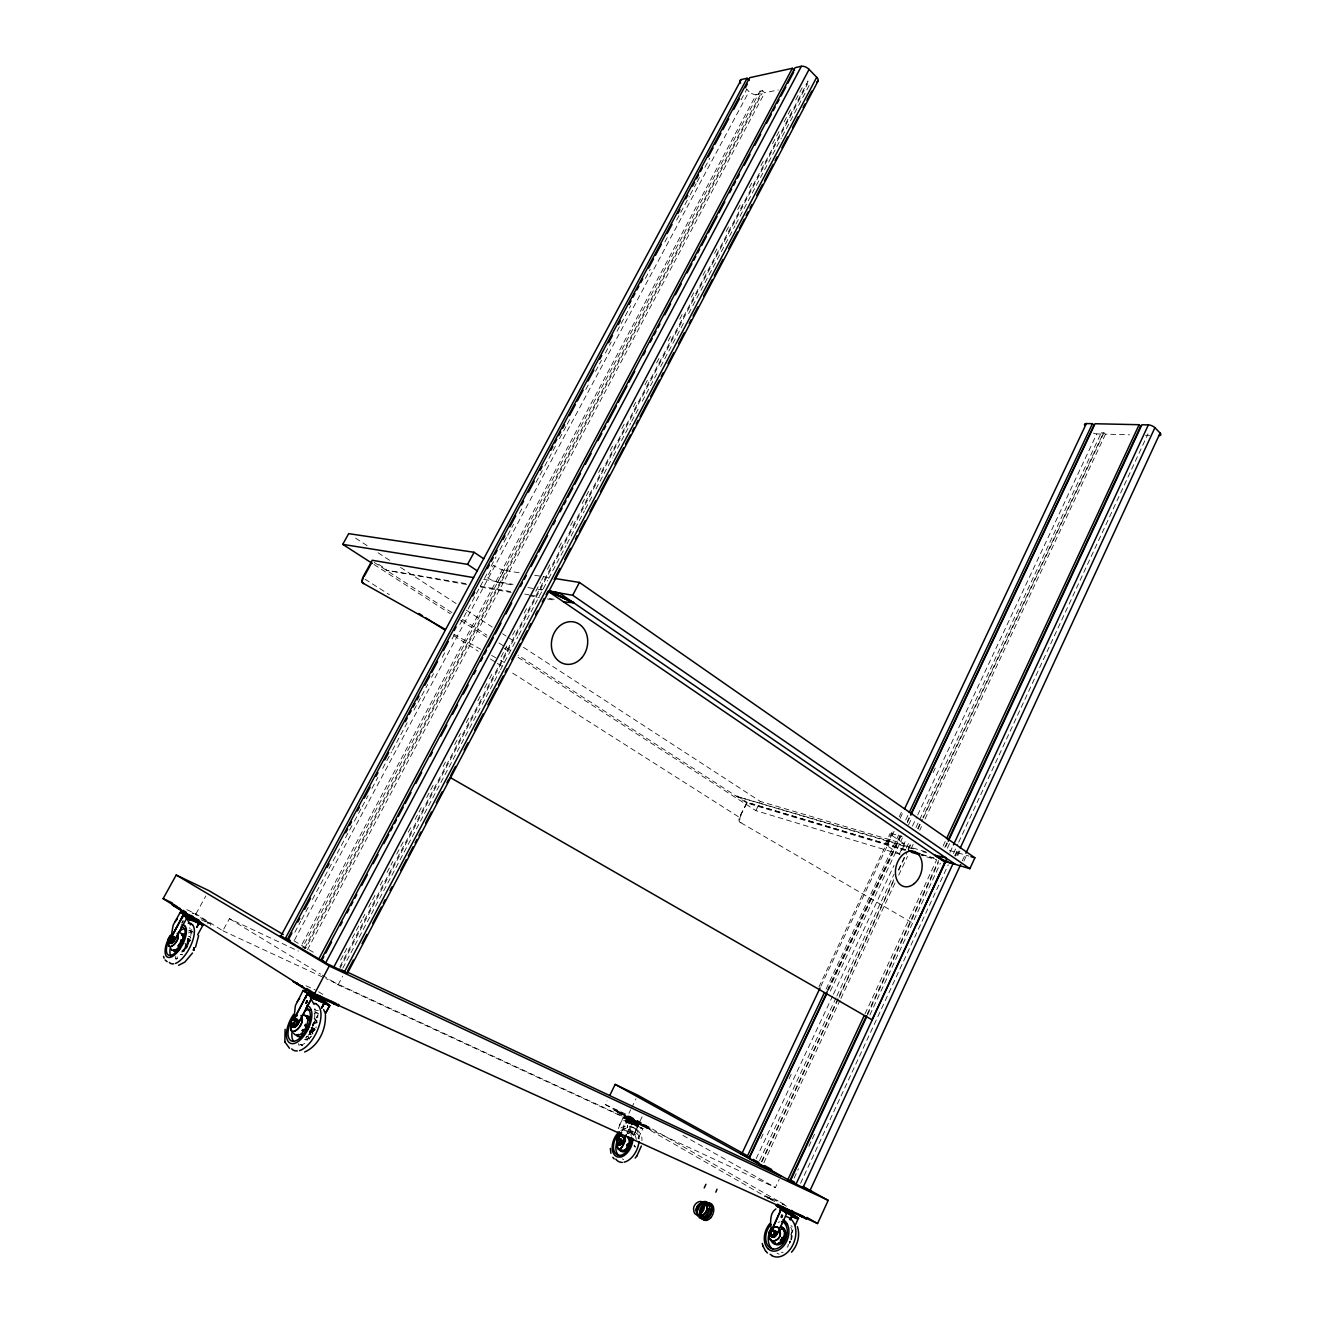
<?xml version="1.0" encoding="UTF-8"?>
<svg xmlns="http://www.w3.org/2000/svg" width="1324" height="1324" viewBox="0 0 1324 1324"><rect width="100%" height="100%" fill="white"/><g stroke="black" fill="none" stroke-linecap="round" stroke-linejoin="round"><path stroke-width="0.75" stroke-dasharray="5 3.75" d="M311.752 1031.71C308.939 1031.859 314.996 1030.817 311.008 1031.81M311.024 1031.413C313.341 1032.041 311.488 1032.72 311.554 1030.552M312.464 1032.422L311.951 1030.883A9.533 4.667 -64.1 0 0 313.854 1022.393A11.386 5.561 -64 0 1 305.745 1037.635M312.729 1033.134L312.663 1030.767M183.97 951.84L184.665 947.868L183.986 951.956M312.795 1031.197L312.464 1031.462M309.882 1033.647L309.899 1033.581A9.301 4.568 -64 0 0 311.19 1034.888M312.861 1034.143L312.166 1030.403M312.762 1028.467L313.192 1031.032M186.485 947.521L186.949 946.114L186.998 947.885M313.953 1030.701L314.566 1028.152A3.194 1.572 -64.1 0 0 312.613 1030.138L312.282 1031.76M313.374 1031.082L313.672 1029.062M311.123 1030.618L312.96 1028.765L313.225 1030.916M311.471 1031.28C312.481 1026.596 314.301 1032.041 313.325 1029.526M313.656 1030.188C315.211 1028.616 311.752 1029.294 312.034 1031.528M314.665 1018.653L314.98 1008.905M186.651 947.57L186.833 946.528M791.239 1239.132L791.438 1236.566M190.855 935.621L191.202 928.703M634.56 1145.475L634.213 1146.882M629.595 1122.073L631.515 1123.546L628.834 1122.007L632.21 1122.073L629.562 1120.584L633.22 1122.421L632.376 1124.357L630.042 1123.431L627.659 1122.123L628.552 1120.087L633.286 1122.504L625.888 1119.227M313.556 1031.231L314.136 1029.476L312.729 1031.859M628.619 1120.087L627.659 1122.024M791.007 1240.091L791.239 1235.789M314.533 1030.602L314.533 1029.278M315.857 1028.036L316.188 1026.795M618.291 1128.693L623.174 1117.489L628.288 1119.525L623.769 1117.688M190.639 937.011L187.396 944.211M308.194 1035.368L311.736 1030.32L313.623 1023.204M312.116 1031.115L313.126 1029.393M312.183 1030.552L312.05 1030.916A9.533 4.667 -64.1 0 1 306.258 1037.04M627.228 1133.162L631.912 1123.513C626.616 1112.309 624.101 1130.481 627.477 1120.071L638.565 1125.201L633.848 1134.916M313.49 1030.138L312.861 1031.048M962.184 860.881L965.031 855.139M963.905 861.08L966.503 855.453M949.953 852.408L953.446 844.911M800.557 1183.308L948.232 864.787M953.446 853.55L957.782 844.182M958.659 842.312L1148.024 433.858M954.703 855.784L958.179 848.27M955.183 856.214L958.659 848.717M956.772 855.536L959.387 849.909M957.798 855.519L960.396 849.892M790.924 1234.398L793.39 1229.053M791.057 1234.448L792.712 1230.89M322.328 975.192L338.117 984.791L775.384 1187.562L779.207 1179.353M865.052 1013.787L936.664 859.855L921.008 855.172M943.069 846.086L945.684 840.475M867.319 1013.969L938.683 860.484M944.79 847.377L947.388 841.766M867.435 1015.144L938.402 862.503M945.684 846.847L947.421 843.09M794.069 1178.161L798.422 1168.778M808.881 1146.286L811.48 1140.659M812.357 1138.789L814.972 1133.162M869.851 1015.045L940.421 863.165M947.388 848.171L950.003 842.544M764.809 1196.896L765.371 1195.87L777.585 1201.447M767.539 1198.303L768.069 1197.277L773.266 1199.958M622.76 1129.769C626.864 1109.843 631.366 1127.8 642.934 1128.776L628.552 1120.087M756.186 1158.616L832.548 996.128M833.425 994.258L893.998 865.383M899.261 854.179L906.278 839.234M912.435 826.159L916.82 816.825M917.697 814.955L1096.769 433.924L1102.826 434.09L922.944 817.454M518.032 657.349L755.838 810.619L899.89 854.261L904.673 844.083L891.697 835.279A7.249 1.142 25.5 0 1 892.227 833.756L902.058 836.619M759.562 1160.635L836.007 997.816M836.884 995.946L893.998 874.287M906.295 848.088L908.926 842.478M915.96 827.5L1101.336 432.617L1103.984 432.683L1105.474 434.156L1129.488 434.818M761.499 1161.562L893.998 879.169M898.384 869.818L904.524 856.727M908.032 849.247L911.541 841.766M917.681 828.675L922.067 819.324M761.879 1161.926L838.191 999.239M839.068 997.369L893.468 881.453M898.731 870.232L907.503 851.531M908.38 849.66L911.888 842.18M918.029 829.089L922.414 819.738M923.291 817.868L1103.984 432.683M763.816 1162.836L840.028 1000.282M840.906 998.428L895.223 882.578M898.731 875.114L907.486 856.429M910.995 848.949L913.626 843.338M919.75 830.264L921.504 826.524M925.013 819.059L1105.474 434.156M899.89 854.261L886.865 845.523A7.265 1.092 25.6 0 1 885.193 843.868L890.042 833.607M818.944 986.91L893.071 829.9M899.244 816.809L901.892 811.198M886.865 845.523L892.227 833.756M820.913 986.132L894.23 831.042M900.105 818.298L903.911 810.52M826.077 989.094L898.682 834.964M905.732 820.003L908.363 814.392M827.119 990.617L900.221 835.345M828.145 989.673L900.303 836.404M907.354 821.459L909.108 817.719M828.327 990.385L901.131 835.725M907.271 822.684L909.902 817.09M760.919 1138.64L763.551 1133.046M789.038 1078.878L791.669 1073.284M830.33 991.113L902.389 837.976M908.529 824.902L912.054 817.421M933.139 772.604L935.77 767.01M633.534 1135.545L638.532 1125.185L637.738 1124.904M642.405 1124.159C657.829 1131.06 636.778 1124.937 643.414 1124.589M650.101 1128.131L649.72 1129.107L629.496 1117.489M622.33 1130.679L627.344 1120.005M637.523 1122.404C637.407 1126.045 624.15 1116.099 632.044 1118.515M630.456 1117.804C634.659 1118.863 633.898 1121.792 630.257 1118.896C631.018 1115.321 637.357 1123.546 631.465 1120.485M628.85 1121.958L631.548 1123.497L629.016 1121.643L632.078 1122.421L631.531 1121.56L629.579 1120.601L633.12 1122.504M628.519 1120.385C638.168 1124.457 625.491 1119.111 630.853 1121.941M634.891 1121.064L649.968 1128.048L614.502 1109.346L614.187 1110.389L633.551 1121.527L649.654 1129.058M627.46 1125.599L627.295 1127.601L627.593 1125.648M627.642 1121.742L629.943 1122.802L630.969 1121.345L629.81 1120.915M630.456 1121.263C631.383 1124.986 631.267 1123.397 627.775 1121.941M630.34 1122.984L631.713 1123.133L629.645 1121.908M626.633 1117.257C624.299 1114.229 643.265 1126.012 632.905 1120.832L633.352 1119.905L635.388 1120.915L638.598 1123.96L633.733 1134.867M642.14 1116.827L638.78 1123.745L325.886 978.568M638.333 1138.243L642.868 1128.578M619.864 1113.368C608.51 1106.781 627.593 1114.328 620.741 1113.848M623.389 1117.605L625.209 1116.413L633.402 1120.485M630.373 1120.154L625.143 1117.241L629.264 1118.383M778.231 1201.034L628.056 1115.122L630.704 1109.678M631.598 1107.874L636 1098.804M741.076 815.286A6.603 4.171 -57.8 0 0 741.274 822.982L740.844 822.717A5.213 3.293 -57.8 0 1 739.471 817.404L747.348 802.51L905.649 849.842M768.764 1198.352L605.316 1104.53L607.104 1100.873M755.838 810.619L760.324 801.434L904.673 844.083M925.873 851.812L736.723 796.436L914.851 849.296M619.169 1125.615C624.779 1112.458 631.068 1125.946 630.721 1133.907M311.074 1030.138L312.298 1028.748M311.388 1029.741L311.653 1029.327M311.719 1030.42L312.53 1029.245M339.838 966.752L808.12 81.095L805.389 81.674M339.788 968.754L807.541 83.875L803.651 84.686M312.53 1025.604L317.992 1015.243M312.365 1025.438L318.091 1014.598M342.817 968.158L481.224 706.155M482.184 704.335L499.496 671.599M500.455 669.779L517.8 636.943M518.76 635.106L547.706 580.342M548.666 578.505L566.043 545.62M567.003 543.783L584.381 510.899M585.34 509.078L592.109 496.285M595.966 488.97L612.383 457.905M613.343 456.085L630.721 423.183M631.68 421.363L638.449 408.57M642.306 401.255L656.787 373.848M660.643 366.549L684.773 320.855M688.646 313.556L734.986 225.841M735.945 224.021L781.309 138.126M782.285 136.306L809.312 85.15M312.563 1025.537L317.346 1016.501M338.117 984.791L342.618 976.251M340.682 960.049L343.578 954.571M344.554 952.75L348.411 945.435M352.283 938.137L361.932 919.882M362.908 918.045L364.845 914.388M368.701 907.089L371.597 901.611M372.574 899.79L376.43 892.475M380.302 885.177L383.199 879.699M387.055 872.4L389.951 866.922M390.928 865.085L392.847 861.444M396.72 854.129L404.449 839.515M408.305 832.217L411.218 826.739M415.074 819.44L417.97 813.962M418.947 812.125L422.803 804.827M426.676 797.528L434.404 782.914M443.093 766.48L445.989 761.002M454.695 744.568L460.487 733.612M466.28 722.656L469.176 717.178M477.881 700.727L480.778 695.249M484.634 687.95L488.506 680.652M489.466 678.815L492.363 673.337M501.068 656.903L506.86 645.947M512.653 634.99L515.549 629.512M524.254 613.078L527.151 607.6M535.839 591.166L540.672 582.03M541.632 580.21L543.568 576.552M547.441 569.254L550.337 563.776M559.026 547.342L561.922 541.864M570.627 525.429L573.524 519.951M582.212 503.517L589.941 488.904M598.647 472.469L601.543 466.991M610.232 450.557L613.128 445.079M621.833 428.645L624.729 423.167M633.418 406.716L636.314 401.238M645.02 384.804L647.916 379.326M656.605 362.892L659.501 357.414M668.206 340.98L671.102 335.502M679.791 319.067L682.688 313.589M691.393 297.155L694.289 291.677M702.978 275.243L705.874 269.765M714.579 253.331L717.476 247.853M726.164 231.419L729.061 225.941M737.766 209.49L740.662 204.012M749.351 187.578L752.247 182.1M760.952 165.665L763.849 160.187M772.537 143.753L780.266 129.14M784.139 121.841L791.868 107.227M795.724 99.929L803.453 85.315M302.153 944.111L756.269 94.534L762.128 93.309L759.993 91.174L302.666 947.156L305.579 948.53L762.128 93.309M504.146 570.363A8.755 1.672 28.2 0 1 493.389 565.348L486.951 577.347A8.771 1.605 28.1 0 0 492.76 580.591L497.725 582.378L504.146 570.363L520.415 572.978M304.586 948.298L762.558 90.644L764.693 92.779L778.33 89.949M307.499 949.672L764.693 92.779M294.838 932.278L300.697 921.355M301.673 919.535L308.509 906.774M312.414 899.493L353.425 822.998M354.402 821.178L361.237 808.418M362.213 806.597L368.072 795.674M371.978 788.392L377.837 777.453M382.719 768.35L391.507 751.966M392.483 750.145L407.13 722.821M413.965 710.061L420.8 697.318M421.777 695.497L427.635 684.574M431.541 677.292L433.494 673.635M442.282 657.25L445.212 651.789M452.047 639.029L455.952 631.747M459.858 624.465L479.387 588.038M480.364 586.218L487.199 573.474M491.105 566.176L495.987 557.073M499.893 549.791L506.728 537.031M507.704 535.21L513.563 524.287M519.422 513.364L522.351 507.903M536.021 482.399L538.951 476.938M539.927 475.117L543.833 467.819M544.809 465.998L555.55 445.973M559.456 438.691L566.275 425.931M567.251 424.11L571.157 416.828M585.804 389.504L589.71 382.222M595.568 371.299L598.498 365.821M599.474 364.001L601.427 360.36M605.333 353.078L611.192 342.155M617.05 331.215L630.721 305.728M645.367 278.404L650.25 269.302M664.896 241.978L668.802 234.696M676.614 220.115L689.308 196.448M690.284 194.628L696.143 183.688M697.119 181.868L701.025 174.586M704.931 167.304L709.813 158.185M741.059 99.912L746.918 88.973M294.441 940.156L749.003 91.555L746.504 89.072M186.833 909.671L195.952 913.908L222.829 930.755L229.416 918.674L298.479 951.129M187.578 944.293L190.408 939.146L187.147 944.657A5.131 2.201 -62.5 0 0 185.956 948.216M207.719 923.937C210.698 921.636 199.345 919.055 203.317 920.13M210.433 925.344L210.979 924.202L195.224 914.305M195.952 913.908L205.816 895.951M465.882 583.603L386.194 570.181L466.793 584.563M313.755 1028.649L312.613 1030.155A3.194 1.572 -64.1 0 0 311.984 1033.034A3.26 1.605 -64.1 0 0 312.845 1034.011M638.565 1125.201L637.274 1127.866L638.35 1125.648L627.179 1120.733L642.802 1128.71M638.284 1124.953L638.168 1122.918L627.477 1117.87M312.365 1030.204L313.176 1028.947L313.159 1030.122M637.903 1122.669L630.108 1119.094M184.202 949.705L187.66 943.466L188.306 938.269A8.275 3.542 -62.4 0 1 187.644 945.204M789.319 1241.697L790.213 1241.184L789.501 1241.763M183.324 950.682L184.251 949.639M313.076 1030.089L313.705 1029.791M310.362 1037.371L311.471 1036.212M625.143 1117.241L630.704 1119.674L628.95 1118.648M183.391 950.599L181.802 951.939M787.763 1245.222L788.607 1244.461M312.464 1024.329L315.973 1022.327L318.041 1022.956M312.596 1024.197L317.545 1022.575M309.518 1038.082L304.388 1039.439M311.868 1028.996L313.176 1028.665L312.232 1028.715M313.01 1029.46L314.036 1029.062M307.185 1036.262L306.473 1036.758M620.807 1128.031C629.397 1122.206 642.984 1130.266 641.941 1140.709M631.333 1122.007L630.323 1121.345M885.193 843.868L887.361 844.05M630.174 1121.511L632.078 1122.421L631.018 1121.726M632.227 1124.39L628.652 1122.371L632.491 1124.258M182.017 954.439L181.057 954.505M759.993 91.174L762.558 90.644M208.282 922.861L206.941 922.265M623.538 1120.799L624.167 1120.733A5.809 4.253 -71.7 0 1 626.451 1121.693L626.864 1122.206M634.395 1119.79L632.26 1118.846L633.848 1119.558M629.115 1119.21L633.683 1121.445M188.869 936.316L189.696 936.515M630.009 1118.714L631.234 1119.26M1145.492 435.265L1149.497 435.381M307.648 1040.101L305.017 1039.688M634.461 1121.014L633.468 1120.584M534.664 575.261L548.897 577.545M483.74 579.349L513.083 584.364M540.49 589.064L542.873 589.478M497.725 582.378L513.844 585.142M527.928 587.575L535.988 588.948M538.007 589.296L542.029 589.991M480.116 586.135L510.617 591.563M524.85 594.095L528.921 594.807M530.957 595.171L539.083 596.628M549.261 598.431L555.368 599.507M480.893 587.078L511.13 592.473M529.252 595.701L539.331 597.505M547.391 598.944L553.432 600.02M629.628 1121.958L632.028 1122.438M628.404 1120.187L630.158 1120.816M182.215 954.836L180.776 954.422M614.055 1110.257L637.787 1121.643L634.593 1121.08M641.908 1125.036L647.337 1127.882M647.717 1126.956L646.724 1126.492M616.454 1111.498L621.817 1114.312M622.181 1113.401L616.885 1110.604M949.291 850.356L968.986 856.082M922.762 851.646L926.717 852.821M905.566 849.644L746.918 802.245L739.471 817.404L509.558 671.152M921.405 854.377L933.685 857.886M921.305 854.51L936.962 859.193M905.351 850.488L747.05 803.105L518.081 655.297M631.085 1121.842L629.214 1121.229L631.697 1122.603M632.905 1120.832L637.556 1123.397M627.344 1116.562C631.399 1118.581 624.101 1114.444 628.106 1117.638M630.489 1118.383L629.347 1117.555M630.936 1117.473L627.791 1115.652M630.853 1121.61L631.316 1121.693M631.333 1123.05L630.505 1122.669M636.695 1124.473L637.738 1124.771M636.546 1122.222L637.854 1122.735L614.518 1109.38M625.077 1118.168C621.486 1117.919 625.689 1115.321 626.881 1116.993M300.018 1044.52L302.567 1045.629M628.999 1122.024L630.257 1122.818M311.024 1034.739L310.826 1034.656A6.024 2.962 -64.1 0 1 310.097 1030.569A5.892 2.896 -64.1 0 0 309.899 1031.942M310.958 1027.772L316.221 1030.105M629.827 1118.499L635.752 1121.478M318.604 1013.588L314.814 1011.884A18.04 8.805 -64 0 1 317.909 1017.378M635.288 1123.712L636.712 1124.357M184.797 943.482L188.157 945.005M629.214 1122.851L631.482 1122.818M306.026 985.784L315.36 990.054M770.336 1199.379L775.417 1201.696M632.508 1131.375L628.569 1129.488L633.402 1131.97L632.16 1131.143M189.928 930.573L193.403 932.162M627.808 1131.176L634.99 1134.469M191.98 912.832L193.519 913.593M631.78 1123.447L642.984 1128.644M201.149 919.733L209.821 923.755M222.829 930.755L323.999 977.708M605.316 1104.53L628.056 1115.122M192.758 913.047L193.784 913.543M633.534 1123.017L635.388 1123.993M627.824 1117.506L632.69 1119.773M635.52 1121.908L630.588 1119.508M782.749 1204.492L782.335 1203.979M628.122 1119.641L630.174 1120.452M633.584 1123.149L631.846 1122.289M632.971 1120.352L631.416 1119.574M630.092 1120.601L632.111 1121.627M632.326 1120.485L636.215 1122.735M632.127 1121.428L638.102 1124.87M632.078 1121.527L634.031 1122.62M631.73 1119.276L633.286 1120.104M629.794 1121.594L631.664 1122.653M772.124 1199.544L768.019 1197.277M631.118 1118.267L629.91 1117.572M633.948 1122.487L635.752 1123.53M627.775 1120.121L623.554 1117.886M636.927 1122.14L633.352 1119.905M630.29 1123.232L629.165 1122.818M626.302 1117.224L627.758 1117.87M635.619 1123.364L637.142 1124.291M453.718 634.146L480.778 649.339M491.601 655.413L498.817 659.468M500.621 660.477L504.295 662.497M682.919 1135.429L775.384 1187.562M780.018 1202.06L787.168 1206.147M782.17 1203.715L787.234 1206.627M772.206 1199.892L765.289 1195.87M627.195 1120.783L631.846 1123.646M740.844 822.717L913.957 923.838M636.43 1120.65L637.374 1121.213M293.895 940.785L315.162 953.346M625.491 1116.728L626.351 1117.241M624.763 1118.482L623.091 1117.555M229.416 918.674L320.573 974.116M318.637 991.775L323.569 994.87M364.994 579.184L389.372 594.691M453.818 635.686L478.212 651.209M490.393 658.955L495.623 662.281M497.361 663.39L502.59 666.717M378.614 564.372L386.558 569.502M737.005 795.84L747.348 802.51M374.195 562.419L452.146 612.731M462.556 619.45L486.851 635.139M498.999 642.984L504.196 646.344M505.933 647.453L511.13 650.812M373.98 564.487L450.342 613.724M460.752 620.426L486.802 637.208M504.146 648.396L509.359 651.756M355.593 538.156L367.708 546.034M378.085 552.787L390.183 560.664M400.56 567.417L457.641 604.538M466.296 610.165L492.23 627.046M502.607 633.799L506.066 636.05M507.804 637.175L514.722 641.677M523.361 647.287L760.324 801.434M633.683 1127.783L635.239 1128.809M635.752 1132.798L636.993 1133.609A14.928 9.45 -67.5 0 1 639.972 1139.699M777.039 1253.067L777.486 1253.365A16.682 11.734 -71.1 0 0 779.174 1254.192M314.433 1009.02L315.344 1009.716M315.608 1019.414L314.516 1018.719L317.743 1021.598M189.233 927.793L190.193 928.538M1101.336 432.617L1102.826 434.09M315.244 1019.265L316.502 1022.277M635.305 1147.014L633.898 1145.823A2.35 1.49 -67.5 0 1 635.172 1146.584A2.3 1.456 -67.5 0 1 635.288 1147.064M791.222 1235.077L791.388 1237.973M187.462 938.203A8.275 3.525 -62.4 0 1 185.294 946.974M184.615 948.034A8.275 3.525 -62.4 0 1 181.835 950.996M188.653 938.286A9.88 4.22 -62.4 0 1 182.298 951.824M187.296 945.965A8.275 3.542 -62.4 0 1 185.774 948.563M185.31 949.209A8.275 3.542 -62.4 0 1 181.984 952.105M188.67 936.267A10.062 4.303 -62.4 0 1 190.474 937.193M182.182 954.422A10.062 4.303 -62.4 0 1 180.676 954.455M314.119 1018.487A11.602 5.677 -64.1 0 1 316.535 1022.956M310.892 1036.775A11.602 5.677 -64.1 0 1 304.537 1039.588M312.083 1027.225A9.533 4.651 -64 0 1 311.008 1029.973M310.561 1030.817A9.533 4.651 -64 0 1 309.518 1032.505M634.593 1145.161A8.341 5.279 -67.4 0 1 634.312 1146.418M756.269 94.534A5.776 2.78 30.9 0 1 749.003 91.555M188.935 930.193A15.656 6.67 -62.4 0 1 191.881 933.437M177.631 958.543A15.656 6.67 -62.4 0 1 175.43 958.228M187.793 939.295A15.673 6.653 -62.4 0 1 187.081 941.496M186.188 943.714A15.673 6.653 -62.4 0 1 185.128 945.915M313.556 1022.707A18.073 8.788 -64 0 1 312.845 1025.306M311.885 1027.92A18.073 8.788 -64 0 1 309.369 1032.968M304.834 1043.494A18.04 8.805 -64 0 1 298.694 1044.057M626.285 1131.871A12.992 8.192 -67.4 0 1 633.004 1135.198M627.262 1133.443A12.975 8.209 -67.4 0 1 636.298 1139.418M790.759 1227.232A14.614 10.261 -71.1 0 1 791.471 1239.612M788.492 1245.669A14.614 10.261 -71.1 0 1 787.118 1247.324M778.164 1222.35A14.63 10.261 -71 0 1 779.853 1221.87M1096.769 433.924A4.816 1.92 23.1 0 1 1093.409 433.097M629.843 1130.249A14.845 9.367 -67.3 0 1 632.409 1134.519M620.857 1130.481A14.845 9.367 -67.3 0 1 628.602 1129.422M791.04 1225.627A14.597 10.261 -71.1 0 1 792.249 1226.851M783.096 1252.239A14.597 10.261 -71.1 0 1 781.408 1252.355M623.637 1159.659A14.812 9.384 -67.5 0 1 622.396 1158.814M628.023 1133.708A14.812 9.384 -67.5 0 1 635.801 1132.682M631.068 1134.056A12.959 8.209 -67.5 0 1 638.35 1138.855M623.885 1130.762A12.992 8.192 -67.3 0 1 631.151 1135.578M635.239 1128.809A18.486 11.684 -67.4 0 1 639.178 1138.971M622.214 1130.646A18.486 11.684 -67.4 0 1 633.848 1127.916M186.138 948.298A5.114 2.201 -62.5 0 1 186.767 945.948M176.241 959.784A17.874 7.646 -62.5 0 1 175.562 956.507M188.885 931.037A17.874 7.646 -62.5 0 1 191.963 929.746M177.466 958.079A15.64 6.686 -62.5 0 1 177.068 956.772M188.538 932.957A15.64 6.686 -62.5 0 1 192.41 931.782M299.125 1045.497A20.588 10.079 -64.1 0 1 298.413 1043.66M314.748 1011.023A20.588 10.079 -64.1 0 1 318.306 1010.626M302.534 1045.712A18.006 8.821 -64.1 0 1 301.409 1044.818M314.218 1013.406A18.006 8.821 -64.1 0 1 317.33 1013.059M790.643 1241.217L789.534 1243.236L790.643 1241.217M185.641 945.601L185.112 946.726L190.573 940.073L185.641 945.601M309.386 1039.108L307.731 1036.179L309.386 1039.108"/><path stroke-width="1.5" d="M193.883 948.067C193.585 951.426 193.933 951.261 193.883 947.62M617.812 1132.202L618.473 1139.716M171.69 935.82L171.905 937.905L174.04 938.881L172.484 941.712L170.713 942.456L168.562 941.48L168.562 938.551L170.531 936.068L173.825 936.796L174.04 938.881M194.148 948.348L193.139 950.02M198.633 935.654L195.538 947.19M194.33 948.414L193.585 950.251M292.389 1025.554L292.356 1025.868A9.367 4.535 -63.9 0 0 294.491 1027.358L298.463 1022.26M311.587 997.617L314.02 998.842M285.107 1029.327L284.842 1041.806M294.739 1018.537L295.186 1021.069L297.536 1022.095L295.798 1025.388L293.614 1026.15L291.247 1025.107L291.065 1021.598L292.918 1018.984L297.089 1019.579L297.536 1022.095M770.22 1233.438L771.495 1230.724L773.712 1230.31L776.228 1233.306L774.97 1236.02L772.736 1236.434L770.22 1233.438A2.665 1.854 -70.9 0 1 773.365 1230.592A2.665 1.854 -70.9 0 1 773.084 1235.027A2.665 1.854 -70.9 0 1 770.287 1233.356L772.736 1236.434M771.197 1235.755L773.431 1235.342L774.689 1232.627L773.712 1230.31M616.802 1141.652L618.325 1139.07L621.287 1139.467L621.982 1141.437L620.824 1143.837L617.481 1143.605L616.802 1141.652L618.275 1142.314M622.793 1141.619L619.665 1145.161A6.736 4.237 -67.2 0 1 617.58 1143.969L620.509 1140.758L619.814 1138.806M170.333 940.735L170.846 939.196A2.797 1.175 -62.3 0 0 171.524 936.747A2.847 1.192 -62.3 0 0 170.531 936.068A2.797 1.175 -62.3 0 0 168.893 937.889A2.797 1.175 -62.3 0 0 168.214 940.338A2.847 1.192 -62.3 0 0 169.191 940.983L172.484 941.712M291.247 1025.107L293.432 1024.362L295.186 1021.069M641.362 1146.005L636.877 1155.968M169.058 940.834C165.434 954.836 182.232 940.139 177.317 933.221C182.249 940.272 165.252 954.852 169.108 940.669M291.677 1022.608C286.001 1042.187 307.631 1024.776 301.045 1015.425M781.574 1208.878L792.828 1213.86L798.554 1218.245C792.993 1221.804 780.299 1200.52 779.853 1212.751C779.091 1200.603 795.343 1222.201 781.292 1208.729L771.197 1230.807A4.816 3.36 -70.9 0 0 772.058 1236.881A4.816 3.36 -70.9 0 0 776.989 1234.282L781.822 1223.872M291.743 1022.409C285.885 1041.674 306.721 1025.819 301.442 1015.971M627.526 1144.101L626.699 1146.021M621.006 1141.983L620.228 1143.059M627.096 1145.227L627.477 1144.25M715.837 1192.163L717.012 1189.217M704.219 1187.926L705.94 1184.285M197.806 921.272L180.726 912.302M181.421 912.501L180.163 912.435L184.119 914.586M771.71 1231.039L781.425 1208.795M283.253 934.512L208.762 890.556L176.208 875.032L163.133 898.632L314.235 994.324L817.57 1223.542L828.212 1200.371L803.056 1186.486M790.428 1219.371L792.911 1214.009L792 1213.181M805.538 1188.24L811.099 1191.468L809.858 1190.905L960.694 864.506M965.908 853.252L1160.105 433.064L1154.909 427.685A5.031 2.052 22.2 0 0 1148.355 424.905L1141.9 424.772L948.298 841.22M943.35 860.766L969.863 868.693L974.878 857.803L579.432 582.428L555.004 578.522M941.612 856.462L945.535 857.638L947.206 861.924L945.171 861.477L916.191 925.162M945.386 861.626L871.97 1019.811L449.796 777.271M781.044 1217.137L781.789 1215.2L781.69 1217.501L782.55 1215.631L781.789 1215.2M809.858 1190.905L796.022 1184.119L945.617 861.775L934.628 855.172L945.535 857.638M953.446 844.911L1148.355 424.905M786.009 1212.751L787.234 1211.361M778.628 1231.105L776.989 1234.282M781.954 1223.939L786.903 1212.949M802.956 1187.678L953.297 863.033M960.248 848.022L1154.909 427.685M790.147 1219.702L792.811 1213.959L790.279 1219.768M795.178 1225.544L798.422 1218.179L792.48 1214.753M304.272 990.633L303.097 990.551L295.401 1005.561L293.762 1020.059L307.516 993.364L313.656 997.833M796.022 1184.119L787.896 1179.618L864.175 1015.64M946.544 838.588L1139.12 424.706L1140.609 426.245L948.265 839.896M789.865 1180.561L866.459 1015.839M866.575 1017.014L790.345 1180.975L792.315 1181.918M624.018 1139.418L626.451 1134.734L622.76 1142.331A4.27 2.681 -67.3 0 1 618.44 1144.73A4.27 2.681 -67.3 0 1 617.977 1139.517L621.618 1132.219M827.268 991.544L748.937 1157.904L746.984 1156.977L741.688 1154.048L820.036 988.002M904.524 808.947L1086.359 423.564L1092.416 423.697L1093.922 425.186L910.862 813.979M746.984 1156.977L824.306 992.818M909.24 812.522L1092.416 423.697M826.573 994.109L749.285 1158.268L787.896 1179.618M910.78 815.22L1095.064 423.746L1139.12 424.706M324.976 1002.053L324.81 1000.729M307.532 993.381L311.968 997.469L298.297 1023.237A5.941 2.863 -63.9 0 1 294.259 1027.076A5.941 2.863 -63.9 0 1 292.24 1024.197A6.074 2.929 -63.9 0 0 295.815 1026.58A5.941 2.863 -63.9 0 0 298.512 1023.32L312.166 997.568L307.532 993.381L305.447 998.213L307.516 993.364L293.432 1019.96M172.865 940.007L172.898 938.12M618.043 1139.534L621.337 1132.401M609.801 1095.378L615.18 1084.406L637.771 1095.18L747.365 1155.72M199.345 922.414L196.597 927.445M183.606 914.454C179.7 926.552 182.911 906.973 187.048 917.731L174.669 939.825A5.164 2.168 -62.3 0 1 172.352 942.671A5.263 2.218 -62.3 0 1 169.753 940.917M550.089 591.381L572.696 595.254L579.432 582.428M321.633 1008.342L324.363 1003.162M321.914 1007.382L323.817 1003.774M322.113 1007.481L325.059 1001.341L329.775 1005.561L325.423 1013.82M344.339 972.064L816.693 77.272L809.08 69.394A6.024 3.045 30.4 0 0 801.384 66.283L795.095 67.673L320.905 960.115L326.548 963.442L347.401 973.339L818.033 81.078M347.6 970.972L353.376 959.999M362.064 943.565L366.88 934.43M372.656 923.457L381.345 907.006M383.265 903.365L385.201 899.708M390.017 890.572L391.937 886.914M400.626 870.464L406.402 859.508M408.338 855.85L413.154 846.715M415.091 843.057L417.01 839.399M418.947 835.742L420.867 832.084M425.683 822.949L431.475 811.993M436.291 802.857L442.084 791.884M446.9 782.749L448.819 779.091M450.739 775.467L455.522 766.414M464.112 750.129L467.918 742.896M474.604 730.236L483.194 713.95M487.96 704.914L496.55 688.629M498.469 685.005L503.236 675.968M505.139 672.344L507.059 668.736M511.809 659.7L520.382 643.481M522.268 639.873L527.035 630.853M528.938 627.262L530.841 623.654M535.591 614.634L537.494 611.026M542.244 602.023L544.147 598.415M546.051 594.807L547.954 591.199L945.303 862.454M554.16 579.432L559.953 568.459M564.769 559.324L570.561 548.351M575.394 539.199L577.314 535.541M579.25 531.884L585.043 520.911M589.859 511.776L595.651 500.803M600.467 491.651L609.156 475.2M614.948 464.228L623.637 447.76M625.557 444.103L630.389 434.967M632.309 431.31L634.246 427.652M636.165 423.994L638.102 420.337M640.038 416.679L648.71 400.212M650.647 396.555L659.335 380.104M661.255 376.446L663.192 372.789M668.008 363.637L673.8 352.664M678.633 343.528L684.409 332.556M689.241 323.404L691.161 319.746M693.097 316.088L697.93 306.953M703.706 295.98L712.395 279.513M714.331 275.855L723.003 259.405M728.796 248.432L737.485 231.965M739.404 228.307L744.237 219.155M746.157 215.498L748.093 211.84M750.029 208.182L751.949 204.525M756.782 195.389L762.574 184.417M764.494 180.759L773.183 164.292M775.103 160.634L777.039 156.977M781.872 147.841L787.648 136.869M792.48 127.716L798.273 116.744M803.089 107.608L805.025 103.951M806.945 100.293L811.778 91.141M325.224 1013.721L329.577 1005.462L324.628 1002.318M325.621 962.912L801.384 66.283M306.688 1000.712L306.225 1003.41L306.887 1000.812M314.235 994.324L329.246 966.007L176.208 875.032M333.813 967.116L809.08 69.394M792.364 68.285L749.649 77.702L286.994 939.99L318.852 958.907L792.364 68.285L794.549 70.52M318.852 958.907L321.864 960.314L323.801 956.673M325.754 953.032L331.563 942.092M340.268 925.675L342.204 922.034M347.053 912.915L348.99 909.274M350.926 905.616L352.863 901.975M354.799 898.334L356.735 894.676M361.584 885.557L367.393 874.618M373.202 863.678L378.052 854.559M383.861 843.62L388.71 834.501M390.646 830.86L392.583 827.219M394.519 823.561L396.455 819.92M398.392 816.279L403.241 807.16M405.177 803.519L410.986 792.563M415.819 783.46L421.644 772.521M430.35 756.103L432.286 752.462M441.008 736.045L446.817 725.105M452.626 714.166L457.475 705.047M463.284 694.107L468.133 684.988M473.942 674.048L475.879 670.407M480.728 661.288L482.664 657.647M484.601 653.99L486.537 650.349M488.473 646.708L493.322 637.589M495.259 633.931L501.068 622.992M505.9 613.889L511.709 602.95M520.431 586.532L522.368 582.891M524.304 579.233L526.24 575.592M531.089 566.473L536.899 555.534M538.835 551.893L547.557 535.475M553.366 524.536L555.302 520.895M560.151 511.776L562.088 508.135M564.024 504.477L565.96 500.836M567.897 497.195L572.746 488.076M574.682 484.418L580.491 473.479M585.324 464.36L591.149 453.42M597.918 440.66L601.791 433.362M603.727 429.721L605.664 426.08M607.617 422.422L616.322 406.021M618.258 402.38L626.98 385.963M628.917 382.322L634.726 371.382M643.447 354.964L645.384 351.323M650.233 342.204L652.169 338.547M654.106 334.906L656.042 331.265M657.978 327.607L659.915 323.966M664.764 314.847L670.573 303.908M675.406 294.789L681.231 283.849M687.04 272.91L691.873 263.79M693.809 260.149L695.745 256.508M697.682 252.851L699.635 249.21M701.571 245.569L706.404 236.45M708.34 232.792L717.062 216.391M718.998 212.75L724.807 201.811M729.656 192.692L731.593 189.034M733.529 185.393L735.465 181.752M737.402 178.095L739.338 174.454M744.187 165.335L749.996 154.395M754.829 145.276L760.655 134.336M766.464 123.397L771.296 114.278M773.233 110.637L775.185 106.996M777.122 103.338L779.058 99.697M780.995 96.056L785.827 86.937M787.763 83.28L793.589 72.34M307.185 994.605L314.599 998.445L313.953 997.866M171.259 937.442L183.573 914.437L187.048 917.731M283.27 937.16L280.142 935.836L285.107 938.865L747.084 78.265L749.252 80.433M285.107 938.865L288.053 940.255L291.959 932.973M297.817 922.034L299.77 918.393M304.652 909.29L310.528 898.351M327.127 867.386L329.08 863.745M345.696 832.779L347.649 829.138M349.602 825.497L351.555 821.84M357.43 810.917L359.383 807.276M364.265 798.173L370.124 787.234M375.983 776.311L377.936 772.67M384.788 759.91L388.693 752.628M405.31 721.663L407.262 718.005M409.215 714.364L411.168 710.723M413.121 707.082L415.074 703.441M417.027 699.8L418.98 696.159M424.839 685.22L429.737 676.117M431.69 672.476L437.549 661.537M443.408 650.614L448.29 641.511M454.165 630.572L456.118 626.931M472.718 595.966L474.671 592.324M487.381 568.641L489.334 565M491.287 561.343L493.24 557.702M495.193 554.061L497.145 550.42M503.021 539.497L504.974 535.839M509.856 526.737L515.715 515.814M521.573 504.874L523.543 501.233M528.425 492.131L534.284 481.191M540.142 470.268L542.095 466.627M550.9 450.226L552.853 446.585M554.806 442.944L556.759 439.303M558.711 435.662L560.664 432.005M562.617 428.364L564.57 424.723M569.452 415.62L575.328 404.681M577.281 401.04L583.139 390.117M588.022 381.014L593.897 370.075M599.755 359.152L601.708 355.511M608.543 342.75L612.449 335.469M618.325 324.529L620.277 320.888M629.066 304.503L631.018 300.846M632.971 297.205L634.924 293.564M636.877 289.923L638.83 286.282M640.783 282.641L642.752 279M648.611 268.06L653.493 258.958M655.446 255.317L661.305 244.377M667.18 233.454L672.062 224.352M677.921 213.412L679.874 209.771M685.733 198.848L687.686 195.191M692.584 186.088L694.537 182.447M696.49 178.806L698.443 175.165M700.396 171.508L702.349 167.867M708.208 156.944L713.106 147.841M715.059 144.184L720.918 133.261M722.871 129.62L728.73 118.68M733.612 109.578L739.487 98.655M745.346 87.715L747.299 84.074M474.108 552.29L348.675 533.655L342.734 544.363L467.587 564.355L474.108 552.29L483.74 558.811M280.771 936.283L741.258 79.556L747.084 78.265M180.213 912.319L173.163 925.145L171.243 936.051M196.978 927.114L198.865 923.672M197.657 934.794L202.969 925.095L200.47 923.507M183.755 914.52L171.177 937.442L183.573 914.437L186.866 917.648L203.151 925.178L199.626 921.885L190.805 917.797M182.033 922.911L183.093 920.974M170.002 941.033A5.147 2.168 -62.3 0 0 171.441 943.333A5.147 2.168 -62.3 0 0 174.851 939.908L180.809 929.084M199.13 922.861L186.866 916.936M364.166 576.403L371.564 562.998M183.341 915.298L186.965 917.896M773.199 1242.193L774.623 1243.865L775.334 1242.557M179.303 944.426L178.012 946.263L180.014 943.168M619.864 1149.695L620.939 1151.086L621.601 1149.927M179.402 944.277L179.932 943.333M298.198 1034.325L297.255 1035.914L296.675 1035.153M173.477 949.755L174.172 951.145L175 949.771M192.51 952.999L184.797 962.134L178.591 965.262M297.255 1001.54L299.605 998.412M635.172 1158.053L636.844 1156.017M791.487 1252.223C797.644 1245.52 800.341 1235.424 797.412 1226.669M175 921.785L177.267 919.204M168.562 941.48L169.191 940.983A2.797 1.175 -62.3 0 0 170.846 939.212L171.905 937.905M172.385 940.685L171.491 941.066M295.418 1016.782L297.205 1015.376L296.311 1015.988M191.02 917.946L189.862 917.135M190.639 920.114L192.311 920.577L187.545 918.591M189.15 919.121L190.904 919.667M191.765 918.045C187.478 915.298 197.607 921.041 189.895 916.721L193.668 919.137M775.897 1208.944C769.128 1213.545 770.535 1223.757 771.362 1230.857M302.501 1014.763C315.211 1014.498 301.524 1043.064 293.614 1033.316M172.054 937.541L173.825 936.796M297.089 1019.579L294.921 1020.324L292.554 1019.298M304.652 1052.001C318.422 1046.092 326.068 1029.625 325.406 1015.16M179.948 932.692C187.495 935.323 178.723 952.568 171.673 950.185M621.287 1139.467L617.96 1139.252M293.101 981.514L297.9 983.6M563.511 601.824L573.656 602.768L551.942 591.696L549.03 590.852L573.656 602.768L548.616 591.646M333.449 1003.509L335.237 1004.287M325.29 1001.457L321.269 999.852M338.381 1005.926L314.202 994.87L293.233 981.647M473.611 577.612L372.243 560.267L364.166 574.947A7.828 3.343 -56.8 0 0 362.942 583.139L363.537 583.52A6.173 2.648 -56.8 0 1 363.256 578.075M338.994 1004.651L337.819 1004.155M172.335 904.954L180.213 908.545M296.295 983.153L298.099 983.947M191.616 918.012L190.441 917.085M776.592 1205.601L779.77 1207.786M187.942 918.525L189.977 919.187L188.554 918.641M189.431 919.419L186.27 918.045M314.566 998.991L314.549 999.074M945.171 861.477L955.332 864.34L559.373 592.97L549.03 590.852L573.656 602.768M970.939 856.661L974.878 857.803M908.595 850.389L920.18 853.848M911.21 852.242L919.038 854.592M792.232 1211.46L790.726 1210.881M323.139 1000.63L324.413 1000.894M303.726 990.666L305.563 991.097M190.093 917.416L191.368 918.062M314.285 998.346L313.01 997.899M780.73 1226.471C792 1232.363 775.334 1253.712 770.518 1239.082M189.68 919.187L190.673 920.081L188.322 918.906M791.438 1213.529L792.828 1213.992L791.57 1217.054L792.579 1214.456M314.649 998.23L313.623 997.899M314.384 998.71L311.62 997.766M777.668 1205.899L776.261 1205.684M198.865 921.388L195.803 920.263M197.59 921.024L199.13 921.769M180.941 912.517L184.483 913.759M190.59 917.284L191.434 917.648M191.02 917.731L190.126 917.366M313.639 998.693L311.968 997.982M323.155 1000.464L316.221 997.568M189.018 919.319L190.391 919.634M179.634 908.893L180.726 909.389M189.63 918.277L189.762 918.194M188.819 918.161L189.895 918.558L188.786 918.211M182.282 913.047L184.135 913.841M319.994 996.393L321.616 997.104M189.084 918.293L188.488 918.227M790.147 1210.682L791.421 1211.228M779.108 1206.528L776.278 1205.552L778.131 1206.859M777.304 1205.949L778.81 1206.594M770.767 1235.524L770.932 1235.937A7.58 5.313 -70.8 0 0 773.547 1237.444L776.989 1233.438M321.451 1000.1L310.428 994.887M774.689 1232.627L776.228 1233.306M293.432 1024.362L295.798 1025.388M773.431 1235.342L774.97 1236.02M319.498 996.26L321.567 997.171M771.495 1230.724L773.034 1231.403M771.197 1230.807L771.064 1230.757A4.816 3.36 -70.9 0 0 770.502 1234.349A4.915 3.426 -70.9 0 0 774.689 1236.848M307.731 1018.106L306.953 1018.156M781.772 1228.871L782.6 1229.235A7.712 5.412 -71 0 0 781.855 1228.788L782.285 1229.367M306.854 1018.024L308.012 1018.454M188.157 918.409L187.743 918.227M619.334 1143.175L620.824 1143.837M306.225 1003.41L307.416 1001.159M169.704 942.009L169.836 942.423A8.126 3.426 -62.3 0 0 171.458 943.482L174.851 939.014M193.618 919.27L195.836 920.13M620.509 1140.758L621.982 1141.437M183.44 935.737L182.629 935.704M182.547 935.605L183.639 936.018M627.907 1138.259L628.718 1138.623A6.852 4.336 -67.4 0 1 628.404 1146.832A6.852 4.336 -67.4 0 1 622.181 1150.308M789.518 1212.47L792.944 1214.025M790.858 1214.009L785.976 1211.808L790.792 1214.158M319.299 1000.05L329.477 1005.644M312.878 997.915L311.868 997.634L329.775 1005.561M311.868 997.651L329.693 1005.727M786.837 1213.098L798.488 1218.394M316.999 994.672L336.097 1003.377M804.529 1216.872L791.206 1210.748M186.783 917.085L199.212 922.696M186.783 917.797L203.069 925.327M302.501 986.562L296.328 983.236M199.03 920.114L187.843 914.818L172.368 905.037M318.356 995.731L317.197 995.185M318.952 998.66L313.407 996.211M163.133 898.632L172.252 902.885M347.186 972.015L780.73 1176.076L615.18 1084.406M320.905 960.115L323.917 961.538L321.864 960.314M329.246 966.007L828.212 1200.371M191.666 916.787L192.659 917.267M284.974 937.955L290.072 940.371M286.994 939.99L289.956 941.381L288.053 940.255M189.878 915.232C185.377 913.659 194.694 918.078 190.54 915.563M749.698 1157.59L740.414 1153.27L741.688 1154.048M187.313 918.211L189.464 918.839M188.554 916.986L191.169 918.26M786.787 1209.077L788.541 1209.937M191.004 915.447L192.857 916.357M787.78 1209.441L789.402 1210.252M802.907 1217.236L798.372 1214.836L802.956 1217.087M176.771 907.122L175.066 906.41L179.303 908.727M313.49 996.078L304.106 991.428M783.791 1210.02L792.695 1213.661M186.055 915.745L188.687 916.92M188.19 918.095L189.034 918.542M315.807 994.092L314.864 993.612M782.914 1207.107L784.884 1208.117M183.87 914.652L186.27 915.711M188.587 918.591L187.114 918.211M310.743 994.705L303.676 990.534M315.906 994.903L317.495 996.227L314.864 994.953M753.24 1159.394L754.366 1159.973M781.723 1208.829L776.625 1206.114M934.628 855.172L947.206 861.924M301.508 985.784L302.617 986.38M329.957 1001.308L335.237 1004.254M184.814 912.219L186.254 912.997M184.367 912.17L185.989 913.047M308.128 993.53L303.097 990.551M313.474 997.899L313.97 998.164M755.309 1160.486L758.851 1162.455M764.709 1165.683L771.743 1169.572M791.09 1180.263L794.615 1182.216M189.233 919.27L190.656 920.114M789.154 1211.692L790.792 1212.602M314.582 993.447L306.771 988.548M362.942 583.139L444.98 629.198M313.292 998.147L316.684 999.852L312.547 998.23M289.526 1048.294L284.908 1042.005M806.846 1217.401L817.57 1223.542M798.902 1214.621L806.382 1218.957L777.37 1204.161M167.122 961.671L165.119 959.95M788.343 1209.606L793.688 1212.668M341.857 969.979L347.401 973.339M790.809 1212.47L792.215 1213.529M331.381 1001.441L338.414 1005.909M177.499 906.824L172.964 903.961M183.043 910.333L186.287 912.385M418.98 613.525L422.472 615.743M425.947 617.96L445.112 630.158M200.387 923.656L202.886 925.244M342.734 544.363L372.243 563.379M782.964 1219.536L784.536 1220.562A16.715 11.717 -71 0 1 786.539 1241.498A16.715 11.717 -71 0 1 769.906 1250.154L768.367 1249.062M467.587 564.355L477.269 570.859M770.121 1254.258L772.074 1255.582M572.696 595.254L969.863 868.693M791.471 1210.401L792.596 1211.228M316.353 1004.171L317.975 1005.363A25.719 12.528 -64 0 1 317.743 1029.609A25.719 12.528 -64 0 1 299.572 1050.611M308.343 1006.174L309.617 1007.134A20.671 10.013 -64 0 1 305.91 1033.051A20.671 10.013 -64 0 1 287.987 1041.227A20.671 10.013 -64 0 1 293.663 1014.333M191.285 923.854L192.493 924.781M184.003 925.393L184.963 926.138M767.523 1252.984L765.603 1251.031M783.113 1229.731L783.245 1229.847A7.729 5.412 -71 0 1 784.255 1231.486M709.879 1203.483L710.574 1204.178A8.805 5.908 -69.7 0 1 707.099 1218.626A8.805 5.908 -69.7 0 1 699.602 1211.162A8.805 5.908 -69.7 0 1 709.896 1203.45M628.834 1136.968L629.446 1137.581A8.192 5.18 -67.4 0 1 628.751 1147.925A8.192 5.18 -67.4 0 1 620.939 1151.086M614.204 1158.914L612.813 1157.358M190.49 924.864L186.651 918.393A6.984 6.206 -59.3 0 0 186.287 918.111M309.237 1017.262L308.658 1016.518A11.386 5.544 -64 0 0 305.116 1016.005M310.379 997.783L314.069 1004.436M765.504 1250.899L763.021 1246.215M171.359 949.705L170.995 948.712M628.023 1136.82C632.955 1142.662 622.81 1157.093 617.828 1148.256M323.635 1009.567L324.777 1012.165M708.141 1205.767L706.702 1203.632A7.381 4.932 -69.7 0 0 698.046 1210.004M163.547 956.375L164.093 958.179M762.276 1243.418L762.988 1246.099M617.58 1147.229L617.464 1145.955M610.927 1153.287L610.314 1148.438M700.545 1211.096A7.365 4.932 -69.7 0 1 709.168 1204.757M710.922 1208.795A7.365 4.932 -69.7 0 1 705.907 1217.865M697.698 1216.061A8.805 5.892 -69.7 0 1 699.155 1205.022A8.805 5.892 -69.7 0 1 707.38 1202.391L708.075 1203.069A8.821 5.892 -69.7 0 1 707.645 1214.406A8.821 5.892 -69.7 0 1 699.006 1217.567M708.539 1208.812A7.365 4.932 -69.7 0 1 705.162 1215.73A7.365 4.932 -69.7 0 1 699.717 1216.293M183.821 936.184A8.275 3.525 -62.4 0 1 184.069 936.846M184.185 938.584A8.275 3.525 -62.4 0 1 184.069 939.626M183.457 941.91A8.275 3.525 -62.4 0 1 182.447 944.26M180.378 947.454A8.275 3.525 -62.4 0 1 179.617 948.315M176.622 950.251A8.275 3.525 -62.4 0 1 175.993 950.268M181.802 935.307A8.275 3.509 -62.4 0 1 182.977 935.423M181.471 934.132A9.88 4.204 -62.4 0 1 184.235 934.38L184.665 934.959A9.897 4.204 -62.4 0 1 185.145 936.664M179.683 949.407A9.897 4.204 -62.4 0 1 178.74 950.284M177.83 950.963A9.897 4.204 -62.4 0 1 174.172 951.145M309.171 1017.196A11.386 5.544 -64 0 1 309.617 1023.75M309.187 1025.388A11.386 5.544 -64 0 1 307.036 1030.254M305.05 1033.084A11.386 5.544 -64 0 1 297.139 1035.898M308.624 1019.48A9.533 4.634 -64 0 1 308.856 1020.456M307.797 1026.911A9.533 4.634 -64 0 1 307.185 1028.285M302.981 1033.763A9.533 4.634 -64 0 1 302.054 1034.392M774.623 1243.865A9.235 6.471 -71 0 0 783.924 1240.638A9.235 6.471 -71 0 0 784.106 1228.622L783.295 1227.944A9.218 6.471 -71 0 0 780.432 1226.934M784.553 1232.495A7.729 5.412 -71 0 1 778.628 1243.352M740.646 83.098A5.809 2.797 31.1 0 1 741.258 79.556M816.693 77.272A6.008 3.029 30.2 0 1 816.594 82.005M171.094 955.978A15.673 6.653 -62.4 0 1 170.233 948.282M178.707 932.179A15.673 6.653 -62.4 0 1 184.284 928.654M185.459 928.604A15.673 6.653 -62.4 0 1 186.485 928.902M185.012 926.055A17.94 7.596 -62.4 0 1 181.107 947.156A17.94 7.596 -62.4 0 1 166.493 956.358A17.94 7.596 -62.4 0 1 170.448 935.224M181.537 925.029A17.94 7.596 -62.4 0 1 184.053 925.311M293.746 1041.491A18.073 8.788 -64 0 1 292.041 1032.157M304.934 1010.791A18.073 8.788 -64 0 1 311.057 1010.096M781.524 1221.721A14.63 10.261 -71 0 1 787.267 1224.617M773.249 1249.343A14.63 10.261 -71 0 1 770.849 1229.185M622.098 1156.464A12.992 8.192 -67.4 0 1 617.613 1140.328M306.887 1005.578A20.671 10.013 -64 0 1 308.393 1006.074M1160.105 433.064A5.015 2.052 22.1 0 1 1158.732 435.629M1084.753 425.401A4.833 1.936 23.2 0 1 1086.359 423.564M768.532 1249.227A16.715 11.717 -71 0 1 770.254 1223.144M773.928 1230.873A3.128 2.185 -70.9 0 1 776.443 1232.843A3.128 2.185 -70.9 0 1 774.341 1236.666A3.128 2.185 -70.9 0 1 771.842 1234.68M773.779 1230.824A3.128 2.185 -70.9 0 1 776.294 1232.776A3.128 2.185 -70.9 0 1 774.192 1236.616A3.128 2.185 -70.9 0 1 771.693 1234.613M620.095 1139.385A2.78 1.754 -67.3 0 1 622.065 1140.841A2.78 1.754 -67.3 0 1 620.36 1144.267A2.78 1.754 -67.3 0 1 618.225 1143.142M782.17 1221.373A14.647 10.261 -71 0 1 784.702 1241.531A14.647 10.261 -71 0 1 768.268 1246.215A14.647 10.261 -71 0 1 770.899 1224.584M786.175 1216.574A20.919 14.696 -71.1 0 1 794.135 1241.895A20.919 14.696 -71.1 0 1 772.008 1255.748M631.482 1137.233A12.992 8.192 -67.3 0 1 624.862 1153.303A12.992 8.192 -67.3 0 1 614.055 1150.92A12.992 8.192 -67.3 0 1 618.391 1134.337M632.905 1138.458A14.845 9.367 -67.3 0 1 623.621 1155.852A14.845 9.367 -67.3 0 1 612.416 1150.258A14.845 9.367 -67.3 0 1 619.284 1131.672M639.029 1141.669A18.486 11.684 -67.4 0 1 624.101 1162.191M622.297 1162.406A18.486 11.684 -67.4 0 1 615.776 1159.112M180.809 927.048A15.689 6.637 -62.4 0 1 183.324 940.586A15.689 6.637 -62.4 0 1 169.82 955.465A15.689 6.637 -62.4 0 1 168.843 940.239M192.493 924.781A22.309 9.5 -62.4 0 1 191.02 944.988A22.309 9.5 -62.4 0 1 175.513 963.442M173.692 963.822A22.425 9.549 -62.4 0 1 169.356 962.432M188.223 923.291A22.425 9.549 -62.4 0 1 191.384 923.689M295.219 1020.258A3.873 1.87 -63.9 0 1 297.966 1020.936A3.873 1.87 -63.9 0 1 295.418 1026.1A3.873 1.87 -63.9 0 1 293.216 1024.296M295.004 1020.159A3.873 1.87 -63.9 0 1 297.735 1020.837A3.873 1.87 -63.9 0 1 295.202 1026.001A3.873 1.87 -63.9 0 1 293.001 1024.197M296.013 1021.102A1.903 0.927 -63.9 0 1 296.526 1022.029A1.903 0.927 -63.9 0 1 295.864 1023.8M305.91 1007.945A18.089 8.771 -64 0 1 306.903 1028.715A18.089 8.771 -64 0 1 289.973 1039.919A18.089 8.771 -64 0 1 294.342 1015.607M297.304 1050.908A25.835 12.578 -64 0 1 291.694 1048.889M314.566 1003.327A25.835 12.578 -64 0 1 316.453 1003.973M172.65 937.177A3.36 1.407 -62.3 0 1 174.47 937.773A3.36 1.407 -62.3 0 1 172.716 941.844A3.36 1.407 -62.3 0 1 170.531 942.076M172.765 936.862A3.36 1.407 -62.3 0 1 174.272 937.938A3.36 1.407 -62.3 0 1 172.401 941.877A3.36 1.407 -62.3 0 1 170.333 941.993M780.2 1231.899C782.17 1239.198 769.691 1245.917 769.062 1236.053C767.126 1228.788 779.538 1222.085 780.2 1231.899M706.702 1207.074C708.539 1213.645 697.103 1220.761 696.407 1211.427C694.603 1204.873 705.973 1197.79 706.702 1207.074M706.718 1207.223C708.456 1213.909 696.838 1220.678 696.391 1211.278C694.686 1204.625 706.238 1197.856 706.718 1207.223M704.07 1206.065C705.808 1212.751 694.173 1219.536 693.726 1210.119C692.022 1203.466 703.59 1196.681 704.07 1206.065M625.408 1139.981C614.667 1167.619 613.012 1122.504 625.408 1139.981M625.408 1140.113C614.237 1167.636 613.442 1122.09 625.408 1140.113M780.2 1232.859C781.458 1240.77 768.234 1245.04 769.062 1235.093C767.837 1227.232 780.978 1222.946 780.2 1232.859M181.338 939.759L180.544 942.026L181.338 939.759M305.546 1024.412L305.083 1025.769L305.546 1024.412M782.12 1237.46L781.623 1238.519L782.12 1237.46M781.077 1209.524L786.969 1213.165L781.11 1209.59M293.051 1019.828L294.54 1017.726L293.051 1019.828M303.031 1029.576L302.203 1030.668L303.031 1029.576M781.011 1239.496L780.316 1240.373L780.912 1239.645M788.012 1209.904L792.1 1212.287L788.012 1209.904M709.234 1216.408A7.381 4.948 -69.7 0 0 709.101 1204.526A7.381 4.948 -69.7 0 0 701.223 1213.38A7.381 4.948 -69.7 0 0 709.234 1216.408M710.657 1217.848A8.97 6.024 -69.8 0 0 710.475 1203.384A8.97 6.024 -69.8 0 0 700.909 1214.174A8.97 6.024 -69.8 0 0 710.657 1217.848M914.404 883.505A18.271 12.909 -73.9 0 0 916.506 852.623A18.271 12.909 -73.9 0 0 895.454 870.662A18.271 12.909 -73.9 0 0 914.404 883.505M581.699 657.846A21.515 18.023 -78.1 0 0 575.179 622.28A21.515 18.023 -78.1 0 0 551.76 648.942A21.515 18.023 -78.1 0 0 581.699 657.846M619.731 1141.884A2.317 1.456 -67.3 0 0 619.98 1139.699A2.367 1.49 -67.3 0 0 618.705 1138.938A2.317 1.456 -67.3 0 0 617.199 1140.361A2.317 1.456 -67.3 0 0 616.951 1142.546A2.367 1.49 -67.3 0 0 618.225 1143.307A2.317 1.456 -67.3 0 0 619.731 1141.884M293.051 1023.965A3.293 1.589 -63.9 0 0 294.209 1018.835A3.293 1.589 -63.9 0 0 290.767 1022.426A3.293 1.589 -63.9 0 0 293.051 1023.965"/></g></svg>
